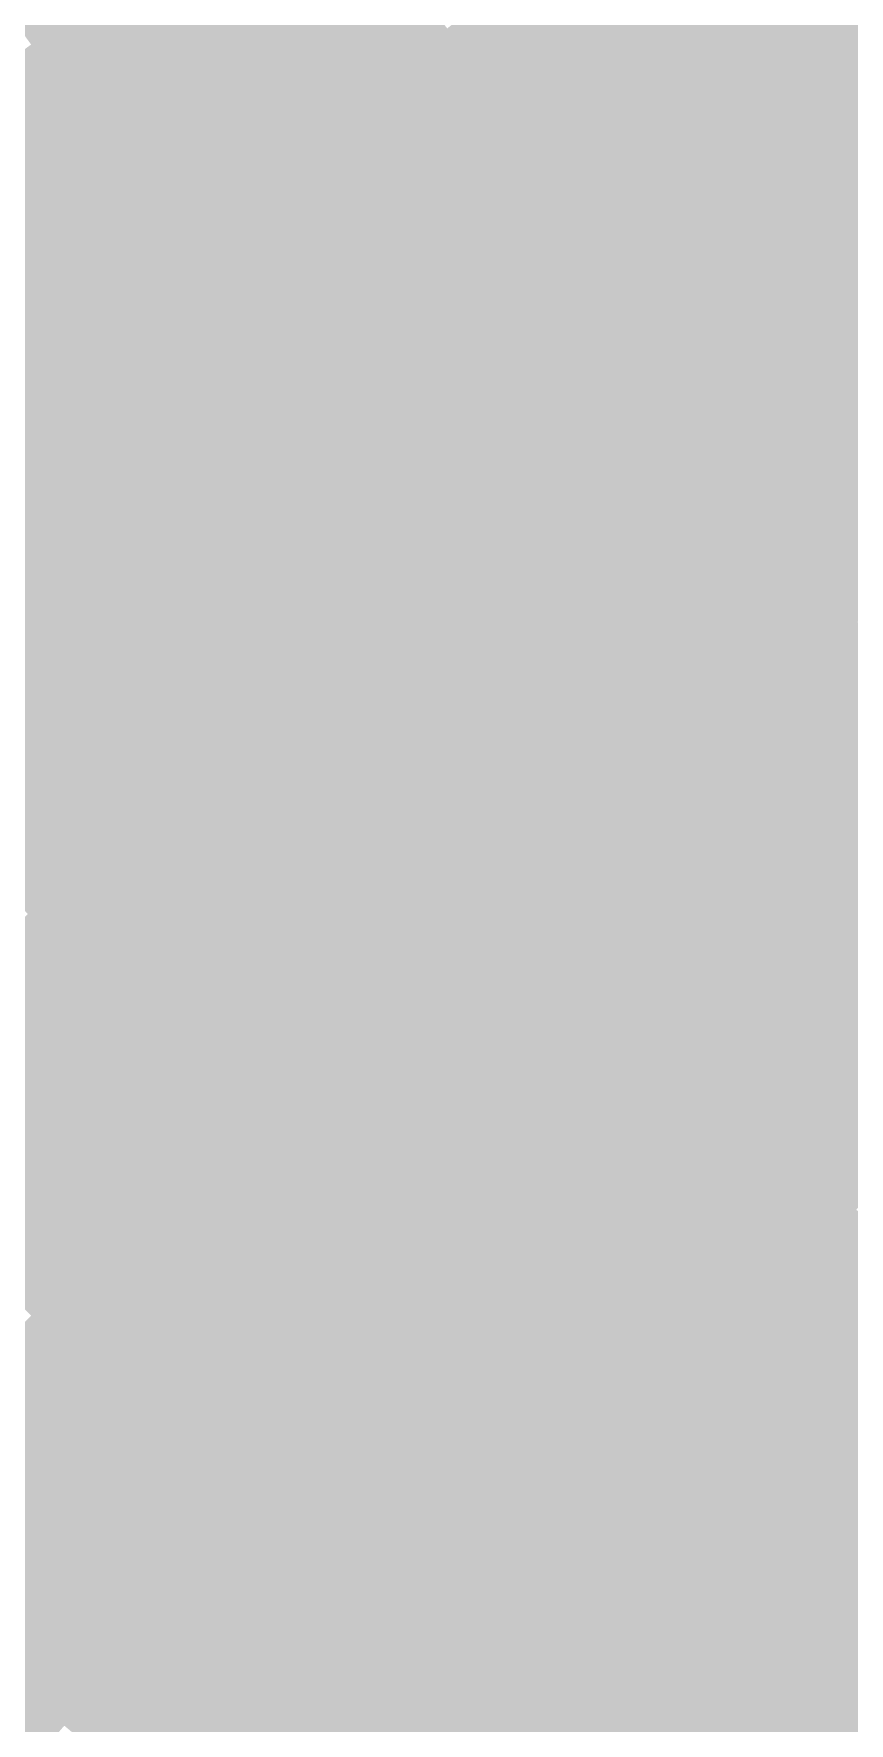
# Model space of a CAD drawing. Header units: inches. Extents: x -266 to 784, y -170 to 213.
# Drawn here: x -73.04 to -58.57, y -84.01 to -54.02 of the extents above; entities that cross this region are included whole.
import ezdxf

# ---------------------------------------------------------------- set-up
doc = ezdxf.new("R2010")
doc.units = ezdxf.units.IN
doc.header["$MEASUREMENT"] = 0

msp = doc.modelspace()

# ---------------------------------------------------------------- linework, layer by layer
at = {"color": 150, "true_color": 0x0066ff}
msp.add_solid([(-72.288678, -53.612937), (-73.091885, -54.208637), (-73.582633, -51.822737), (-74.400218, -52.398545)], dxfattribs=at)
at = {"color": 160, "true_color": 0x005cf3}
msp.add_solid([(-68.586139, -53.525148), (-69.374486, -54.14038), (-69.879055, -51.825839), (-70.682263, -52.421539)], dxfattribs=at)
at = {"color": 162, "true_color": 0x004ade}
msp.add_solid([(-62.091125, -53.560173), (-62.848334, -54.213346), (-63.386857, -52.020249), (-64.159868, -52.654643)], dxfattribs=at)
at = {"color": 160, "true_color": 0x005ef7}
msp.add_solid([(-69.374486, -54.14038), (-70.162832, -54.755612), (-70.682263, -52.421539), (-71.48547, -53.017238)], dxfattribs=at)
at = {"color": 160, "true_color": 0x0053eb}
msp.add_solid([(-65.705889, -53.923429), (-66.478899, -54.557822), (-67.009446, -52.294685), (-67.797793, -52.909917)], dxfattribs=at)
at = {"color": 162, "true_color": 0x0042d5}
msp.add_solid([(-59.27609, -53.724716), (-60.017041, -54.396275), (-60.576708, -52.253827), (-61.333917, -52.907)], dxfattribs=at)
at = {"color": 160, "true_color": 0x004be2}
msp.add_solid([(-62.848334, -54.213346), (-63.605543, -54.866519), (-64.159868, -52.654643), (-64.932878, -53.289036)], dxfattribs=at)
at = {"color": 150, "true_color": 0x005ffc}
msp.add_solid([(-70.162832, -54.755612), (-70.951178, -55.370843), (-71.48547, -53.017238), (-72.288678, -53.612937)], dxfattribs=at)
at = {"color": 160, "true_color": 0x0055ef}
msp.add_solid([(-66.478899, -54.557822), (-67.251909, -55.192216), (-67.797793, -52.909917), (-68.586139, -53.525148)], dxfattribs=at)
at = {"color": 162, "true_color": 0x0043da}
msp.add_solid([(-60.017041, -54.396275), (-60.757992, -55.067834), (-61.333917, -52.907), (-62.091125, -53.560173)], dxfattribs=at)
at = {"color": 162, "true_color": 0x003cd1}
msp.add_solid([(-57.21552, -54.473703), (-57.939767, -55.163244), (-58.535139, -53.053157), (-59.27609, -53.724716)], dxfattribs=at)
at = {"color": 160, "true_color": 0x004de6}
msp.add_solid([(-63.605543, -54.866519), (-64.362752, -55.519692), (-64.932878, -53.289036), (-65.705889, -53.923429)], dxfattribs=at)
at = {"color": 150, "true_color": 0x0060ff}
msp.add_solid([(-70.951178, -55.370843), (-71.739525, -55.986075), (-72.288678, -53.612937), (-73.091885, -54.208637)], dxfattribs=at)
at = {"color": 160, "true_color": 0x0056f3}
msp.add_solid([(-67.251909, -55.192216), (-68.02492, -55.826609), (-68.586139, -53.525148), (-69.374486, -54.14038)], dxfattribs=at)
at = {"color": 162, "true_color": 0x0044de}
msp.add_solid([(-60.757992, -55.067834), (-61.498943, -55.739393), (-62.091125, -53.560173), (-62.848334, -54.213346)], dxfattribs=at)
at = {"color": 160, "true_color": 0x004eeb}
msp.add_solid([(-64.362752, -55.519692), (-65.119961, -56.172864), (-65.705889, -53.923429), (-66.478899, -54.557822)], dxfattribs=at)
at = {"color": 162, "true_color": 0x003dd5}
msp.add_solid([(-57.939767, -55.163244), (-58.664014, -55.852784), (-59.27609, -53.724716), (-60.017041, -54.396275)], dxfattribs=at)
at = {"color": 150, "true_color": 0x0664ff}
msp.add_solid([(-71.739525, -55.986075), (-72.527871, -56.601306), (-73.091885, -54.208637), (-73.895093, -54.804336)], dxfattribs=at)
at = {"color": 160, "true_color": 0x0058f7}
msp.add_solid([(-68.02492, -55.826609), (-68.79793, -56.461002), (-69.374486, -54.14038), (-70.162832, -54.755612)], dxfattribs=at)
at = {"color": 162, "true_color": 0x0046e2}
msp.add_solid([(-61.498943, -55.739393), (-62.239895, -56.410952), (-62.848334, -54.213346), (-63.605543, -54.866519)], dxfattribs=at)
at = {"color": 160, "true_color": 0x004fef}
msp.add_solid([(-65.119961, -56.172864), (-65.87717, -56.826037), (-66.478899, -54.557822), (-67.251909, -55.192216)], dxfattribs=at)
at = {"color": 162, "true_color": 0x003eda}
msp.add_solid([(-58.664014, -55.852784), (-59.388261, -56.542325), (-60.017041, -54.396275), (-60.757992, -55.067834)], dxfattribs=at)
at = {"color": 150, "true_color": 0x0d68ff}
msp.add_solid([(-72.527871, -56.601306), (-73.316218, -57.216538), (-73.895093, -54.804336), (-74.6983, -55.400035)], dxfattribs=at)
at = {"color": 160, "true_color": 0x0059fc}
msp.add_solid([(-68.79793, -56.461002), (-69.570941, -57.095396), (-70.162832, -54.755612), (-70.951178, -55.370843)], dxfattribs=at)
at = {"color": 160, "true_color": 0x0047e6}
msp.add_solid([(-62.239895, -56.410952), (-62.980846, -57.082511), (-63.605543, -54.866519), (-64.362752, -55.519692)], dxfattribs=at)
at = {"color": 162, "true_color": 0x003fde}
msp.add_solid([(-59.388261, -56.542325), (-60.112508, -57.231865), (-60.757992, -55.067834), (-61.498943, -55.739393)], dxfattribs=at)
at = {"color": 162, "true_color": 0x0038d5}
msp.add_solid([(-56.568543, -56.568542), (-57.275649, -57.275649), (-57.939767, -55.163244), (-58.664014, -55.852784)], dxfattribs=at)
at = {"color": 160, "true_color": 0x005aff}
msp.add_solid([(-69.570941, -57.095396), (-70.343951, -57.729789), (-70.951178, -55.370843), (-71.739525, -55.986075)], dxfattribs=at)
at = {"color": 160, "true_color": 0x0051f3}
msp.add_solid([(-65.87717, -56.826037), (-66.634378, -57.47921), (-67.251909, -55.192216), (-68.02492, -55.826609)], dxfattribs=at)
at = {"color": 160, "true_color": 0x0048eb}
msp.add_solid([(-62.980846, -57.082511), (-63.721797, -57.75407), (-64.362752, -55.519692), (-65.119961, -56.172864)], dxfattribs=at)
at = {"color": 162, "true_color": 0x0040e2}
msp.add_solid([(-60.112508, -57.231865), (-60.836755, -57.921406), (-61.498943, -55.739393), (-62.239895, -56.410952)], dxfattribs=at)
at = {"color": 160, "true_color": 0x065eff}
msp.add_solid([(-70.343951, -57.729789), (-71.116962, -58.364182), (-71.739525, -55.986075), (-72.527871, -56.601306)], dxfattribs=at)
at = {"color": 160, "true_color": 0x0052f7}
msp.add_solid([(-66.634378, -57.47921), (-67.391587, -58.132383), (-68.02492, -55.826609), (-68.79793, -56.461002)], dxfattribs=at)
at = {"color": 162, "true_color": 0x0039da}
msp.add_solid([(-57.275649, -57.275649), (-57.982756, -57.982756), (-58.664014, -55.852784), (-59.388261, -56.542325)], dxfattribs=at)
at = {"color": 160, "true_color": 0x004aef}
msp.add_solid([(-63.721797, -57.75407), (-64.462748, -58.425629), (-65.119961, -56.172864), (-65.87717, -56.826037)], dxfattribs=at)
at = {"color": 150, "true_color": 0x0d62ff}
msp.add_solid([(-71.116962, -58.364182), (-71.889972, -58.998575), (-72.527871, -56.601306), (-73.316218, -57.216538)], dxfattribs=at)
at = {"color": 160, "true_color": 0x0054fc}
msp.add_solid([(-67.391587, -58.132383), (-68.148796, -58.785556), (-68.79793, -56.461002), (-69.570941, -57.095396)], dxfattribs=at)
at = {"color": 160, "true_color": 0x0042e6}
msp.add_solid([(-60.836755, -57.921406), (-61.561002, -58.610946), (-62.239895, -56.410952), (-62.980846, -57.082511)], dxfattribs=at)
at = {"color": 162, "true_color": 0x003ade}
msp.add_solid([(-57.982756, -57.982756), (-58.689863, -58.689863), (-59.388261, -56.542325), (-60.112508, -57.231865)], dxfattribs=at)
at = {"color": 160, "true_color": 0x004bf3}
msp.add_solid([(-64.462748, -58.425629), (-65.203699, -59.097188), (-65.87717, -56.826037), (-66.634378, -57.47921)], dxfattribs=at)
at = {"color": 150, "true_color": 0x1366ff}
msp.add_solid([(-71.889972, -58.998575), (-72.662983, -59.632969), (-73.316218, -57.216538), (-74.104564, -57.83177)], dxfattribs=at)
at = {"color": 160, "true_color": 0x0054ff}
msp.add_solid([(-68.148796, -58.785556), (-68.906005, -59.438729), (-69.570941, -57.095396), (-70.343951, -57.729789)], dxfattribs=at)
at = {"color": 160, "true_color": 0x0043eb}
msp.add_solid([(-61.561002, -58.610946), (-62.285249, -59.300487), (-62.980846, -57.082511), (-63.721797, -57.75407)], dxfattribs=at)
at = {"color": 162, "true_color": 0x003be2}
msp.add_solid([(-58.689863, -58.689863), (-59.39697, -59.39697), (-60.112508, -57.231865), (-60.836755, -57.921406)], dxfattribs=at)
at = {"color": 160, "true_color": 0x004cf7}
msp.add_solid([(-65.203699, -59.097188), (-65.94465, -59.768747), (-66.634378, -57.47921), (-67.391587, -58.132383)], dxfattribs=at)
at = {"color": 150, "true_color": 0x1a6bff}
msp.add_solid([(-72.662983, -59.632969), (-73.435993, -60.267362), (-74.104564, -57.83177), (-74.892911, -58.447001)], dxfattribs=at)
at = {"color": 160, "true_color": 0x0658ff}
msp.add_solid([(-68.906005, -59.438729), (-69.663214, -60.091902), (-70.343951, -57.729789), (-71.116962, -58.364182)], dxfattribs=at)
at = {"color": 160, "true_color": 0x0044ef}
msp.add_solid([(-62.285249, -59.300487), (-63.009496, -59.990027), (-63.721797, -57.75407), (-64.462748, -58.425629)], dxfattribs=at)
at = {"color": 160, "true_color": 0x004efc}
msp.add_solid([(-65.94465, -59.768747), (-66.685601, -60.440306), (-67.391587, -58.132383), (-68.148796, -58.785556)], dxfattribs=at)
at = {"color": 160, "true_color": 0x003ce6}
msp.add_solid([(-59.39697, -59.39697), (-60.104076, -60.104076), (-60.836755, -57.921406), (-61.561002, -58.610946)], dxfattribs=at)
at = {"color": 162, "true_color": 0x0035de}
msp.add_solid([(-56.542325, -59.388261), (-57.231865, -60.112508), (-57.982756, -57.982756), (-58.689863, -58.689863)], dxfattribs=at)
at = {"color": 160, "true_color": 0x0d5dff}
msp.add_solid([(-69.663214, -60.091902), (-70.420423, -60.745074), (-71.116962, -58.364182), (-71.889972, -58.998575)], dxfattribs=at)
at = {"color": 160, "true_color": 0x0045f3}
msp.add_solid([(-63.009496, -59.990027), (-63.733743, -60.679568), (-64.462748, -58.425629), (-65.203699, -59.097188)], dxfattribs=at)
at = {"color": 160, "true_color": 0x003deb}
msp.add_solid([(-60.104076, -60.104076), (-60.811183, -60.811183), (-61.561002, -58.610946), (-62.285249, -59.300487)], dxfattribs=at)
at = {"color": 162, "true_color": 0x0036e2}
msp.add_solid([(-57.231865, -60.112508), (-57.921406, -60.836755), (-58.689863, -58.689863), (-59.39697, -59.39697)], dxfattribs=at)
at = {"color": 150, "true_color": 0x1361ff}
msp.add_solid([(-70.420423, -60.745074), (-71.177632, -61.398247), (-71.889972, -58.998575), (-72.662983, -59.632969)], dxfattribs=at)
at = {"color": 160, "true_color": 0x004eff}
msp.add_solid([(-66.685601, -60.440306), (-67.426552, -61.111865), (-68.148796, -58.785556), (-68.906005, -59.438729)], dxfattribs=at)
at = {"color": 160, "true_color": 0x0047f7}
msp.add_solid([(-63.733743, -60.679568), (-64.45799, -61.369108), (-65.203699, -59.097188), (-65.94465, -59.768747)], dxfattribs=at)
at = {"color": 160, "true_color": 0x003fef}
msp.add_solid([(-60.811183, -60.811183), (-61.51829, -61.51829), (-62.285249, -59.300487), (-63.009496, -59.990027)], dxfattribs=at)
at = {"color": 150, "true_color": 0x1a65ff}
msp.add_solid([(-71.177632, -61.398247), (-71.93484, -62.05142), (-72.662983, -59.632969), (-73.435993, -60.267362)], dxfattribs=at)
at = {"color": 160, "true_color": 0x0652ff}
msp.add_solid([(-67.426552, -61.111865), (-68.167504, -61.783424), (-68.906005, -59.438729), (-69.663214, -60.091902)], dxfattribs=at)
at = {"color": 160, "true_color": 0x0037e6}
msp.add_solid([(-57.921406, -60.836755), (-58.610946, -61.561002), (-59.39697, -59.39697), (-60.104076, -60.104076)], dxfattribs=at)
at = {"color": 160, "true_color": 0x0048fc}
msp.add_solid([(-64.45799, -61.369108), (-65.182237, -62.058649), (-65.94465, -59.768747), (-66.685601, -60.440306)], dxfattribs=at)
at = {"color": 150, "true_color": 0x2069ff}
msp.add_solid([(-71.93484, -62.05142), (-72.692049, -62.704593), (-73.435993, -60.267362), (-74.209004, -60.901755)], dxfattribs=at)
at = {"color": 160, "true_color": 0x0d57ff}
msp.add_solid([(-68.167504, -61.783424), (-68.908455, -62.454983), (-69.663214, -60.091902), (-70.420423, -60.745074)], dxfattribs=at)
at = {"color": 160, "true_color": 0x0040f3}
msp.add_solid([(-61.51829, -61.51829), (-62.225397, -62.225397), (-63.009496, -59.990027), (-63.733743, -60.679568)], dxfattribs=at)
at = {"color": 160, "true_color": 0x0038eb}
msp.add_solid([(-58.610946, -61.561002), (-59.300487, -62.285249), (-60.104076, -60.104076), (-60.811183, -60.811183)], dxfattribs=at)
at = {"color": 160, "true_color": 0x0048ff}
msp.add_solid([(-65.182237, -62.058649), (-65.906485, -62.74819), (-66.685601, -60.440306), (-67.426552, -61.111865)], dxfattribs=at)
at = {"color": 160, "true_color": 0x135bff}
msp.add_solid([(-68.908455, -62.454983), (-69.649406, -63.126542), (-70.420423, -60.745074), (-71.177632, -61.398247)], dxfattribs=at)
at = {"color": 160, "true_color": 0x0041f7}
msp.add_solid([(-62.225397, -62.225397), (-62.932504, -62.932504), (-63.733743, -60.679568), (-64.45799, -61.369108)], dxfattribs=at)
at = {"color": 160, "true_color": 0x0039ef}
msp.add_solid([(-59.300487, -62.285249), (-59.990027, -63.009496), (-60.811183, -60.811183), (-61.51829, -61.51829)], dxfattribs=at)
at = {"color": 162, "true_color": 0x0031e6}
msp.add_solid([(-56.410952, -62.239895), (-57.082511, -62.980846), (-57.921406, -60.836755), (-58.610946, -61.561002)], dxfattribs=at)
at = {"color": 150, "true_color": 0x266eff}
msp.add_solid([(-72.692049, -62.704593), (-73.449258, -63.357766), (-74.209004, -60.901755), (-74.982014, -61.536149)], dxfattribs=at)
at = {"color": 160, "true_color": 0x064dff}
msp.add_solid([(-65.906485, -62.74819), (-66.630732, -63.43773), (-67.426552, -61.111865), (-68.167504, -61.783424)], dxfattribs=at)
at = {"color": 150, "true_color": 0x1a60ff}
msp.add_solid([(-69.649406, -63.126542), (-70.390357, -63.798101), (-71.177632, -61.398247), (-71.93484, -62.05142)], dxfattribs=at)
at = {"color": 160, "true_color": 0x0042fc}
msp.add_solid([(-62.932504, -62.932504), (-63.63961, -63.63961), (-64.45799, -61.369108), (-65.182237, -62.058649)], dxfattribs=at)
at = {"color": 160, "true_color": 0x003af3}
msp.add_solid([(-59.990027, -63.009496), (-60.679568, -63.733743), (-61.51829, -61.51829), (-62.225397, -62.225397)], dxfattribs=at)
at = {"color": 160, "true_color": 0x0032eb}
msp.add_solid([(-57.082511, -62.980846), (-57.75407, -63.721797), (-58.610946, -61.561002), (-59.300487, -62.285249)], dxfattribs=at)
at = {"color": 150, "true_color": 0x2064ff}
msp.add_solid([(-70.390357, -63.798101), (-71.131308, -64.46966), (-71.93484, -62.05142), (-72.692049, -62.704593)], dxfattribs=at)
at = {"color": 160, "true_color": 0x0d51ff}
msp.add_solid([(-66.630732, -63.43773), (-67.354979, -64.127271), (-68.167504, -61.783424), (-68.908455, -62.454983)], dxfattribs=at)
at = {"color": 160, "true_color": 0x0042ff}
msp.add_solid([(-63.63961, -63.63961), (-64.346717, -64.346717), (-65.182237, -62.058649), (-65.906485, -62.74819)], dxfattribs=at)
at = {"color": 160, "true_color": 0x003bf7}
msp.add_solid([(-60.679568, -63.733743), (-61.369108, -64.45799), (-62.225397, -62.225397), (-62.932504, -62.932504)], dxfattribs=at)
at = {"color": 160, "true_color": 0x0033ef}
msp.add_solid([(-57.75407, -63.721797), (-58.425629, -64.462748), (-59.300487, -62.285249), (-59.990027, -63.009496)], dxfattribs=at)
at = {"color": 160, "true_color": 0x1356ff}
msp.add_solid([(-67.354979, -64.127271), (-68.079226, -64.816811), (-68.908455, -62.454983), (-69.649406, -63.126542)], dxfattribs=at)
at = {"color": 150, "true_color": 0x2669ff}
msp.add_solid([(-71.131308, -64.46966), (-71.872259, -65.141219), (-72.692049, -62.704593), (-73.449258, -63.357766)], dxfattribs=at)
at = {"color": 160, "true_color": 0x0647ff}
msp.add_solid([(-64.346717, -64.346717), (-65.053824, -65.053824), (-65.906485, -62.74819), (-66.630732, -63.43773)], dxfattribs=at)
at = {"color": 160, "true_color": 0x003cfc}
msp.add_solid([(-61.369108, -64.45799), (-62.058649, -65.182237), (-62.932504, -62.932504), (-63.63961, -63.63961)], dxfattribs=at)
at = {"color": 160, "true_color": 0x1a5aff}
msp.add_solid([(-68.079226, -64.816811), (-68.803473, -65.506352), (-69.649406, -63.126542), (-70.390357, -63.798101)], dxfattribs=at)
at = {"color": 160, "true_color": 0x0034f3}
msp.add_solid([(-58.425629, -64.462748), (-59.097188, -65.203699), (-59.990027, -63.009496), (-60.679568, -63.733743)], dxfattribs=at)
at = {"color": 150, "true_color": 0x2d6dff}
msp.add_solid([(-71.872259, -65.141219), (-72.61321, -65.812778), (-73.449258, -63.357766), (-74.206467, -64.010939)], dxfattribs=at)
at = {"color": 160, "true_color": 0x0d4cff}
msp.add_solid([(-65.053824, -65.053824), (-65.760931, -65.760931), (-66.630732, -63.43773), (-67.354979, -64.127271)], dxfattribs=at)
at = {"color": 150, "true_color": 0x205fff}
msp.add_solid([(-68.803473, -65.506352), (-69.52772, -66.195892), (-70.390357, -63.798101), (-71.131308, -64.46966)], dxfattribs=at)
at = {"color": 160, "true_color": 0x003cff}
msp.add_solid([(-62.058649, -65.182237), (-62.74819, -65.906485), (-63.63961, -63.63961), (-64.346717, -64.346717)], dxfattribs=at)
at = {"color": 160, "true_color": 0x0035f7}
msp.add_solid([(-59.097188, -65.203699), (-59.768747, -65.94465), (-60.679568, -63.733743), (-61.369108, -64.45799)], dxfattribs=at)
at = {"color": 150, "true_color": 0x3372ff}
msp.add_solid([(-72.61321, -65.812778), (-73.354161, -66.484337), (-74.206467, -64.010939), (-74.963676, -64.664111)], dxfattribs=at)
at = {"color": 160, "true_color": 0x1350ff}
msp.add_solid([(-65.760931, -65.760931), (-66.468037, -66.468037), (-67.354979, -64.127271), (-68.079226, -64.816811)], dxfattribs=at)
at = {"color": 150, "true_color": 0x2664ff}
msp.add_solid([(-69.52772, -66.195892), (-70.251967, -66.885433), (-71.131308, -64.46966), (-71.872259, -65.141219)], dxfattribs=at)
at = {"color": 160, "true_color": 0x0641ff}
msp.add_solid([(-62.74819, -65.906485), (-63.43773, -66.630732), (-64.346717, -64.346717), (-65.053824, -65.053824)], dxfattribs=at)
at = {"color": 160, "true_color": 0x0036fc}
msp.add_solid([(-59.768747, -65.94465), (-60.440306, -66.685601), (-61.369108, -64.45799), (-62.058649, -65.182237)], dxfattribs=at)
at = {"color": 160, "true_color": 0x002ff3}
msp.add_solid([(-56.826037, -65.87717), (-57.47921, -66.634378), (-58.425629, -64.462748), (-59.097188, -65.203699)], dxfattribs=at)
at = {"color": 160, "true_color": 0x1a55ff}
msp.add_solid([(-66.468037, -66.468037), (-67.175144, -67.175144), (-68.079226, -64.816811), (-68.803473, -65.506352)], dxfattribs=at)
at = {"color": 160, "true_color": 0x0d46ff}
msp.add_solid([(-63.43773, -66.630732), (-64.127271, -67.354979), (-65.053824, -65.053824), (-65.760931, -65.760931)], dxfattribs=at)
at = {"color": 150, "true_color": 0x2d68ff}
msp.add_solid([(-70.251967, -66.885433), (-70.976214, -67.574973), (-71.872259, -65.141219), (-72.61321, -65.812778)], dxfattribs=at)
at = {"color": 160, "true_color": 0x0036ff}
msp.add_solid([(-60.440306, -66.685601), (-61.111865, -67.426552), (-62.058649, -65.182237), (-62.74819, -65.906485)], dxfattribs=at)
at = {"color": 160, "true_color": 0x002ff7}
msp.add_solid([(-57.47921, -66.634378), (-58.132383, -67.391587), (-59.097188, -65.203699), (-59.768747, -65.94465)], dxfattribs=at)
at = {"color": 160, "true_color": 0x205aff}
msp.add_solid([(-67.175144, -67.175144), (-67.882251, -67.882251), (-68.803473, -65.506352), (-69.52772, -66.195892)], dxfattribs=at)
at = {"color": 150, "true_color": 0x336dff}
msp.add_solid([(-70.976214, -67.574973), (-71.700461, -68.264514), (-72.61321, -65.812778), (-73.354161, -66.484337)], dxfattribs=at)
at = {"color": 160, "true_color": 0x134bff}
msp.add_solid([(-64.127271, -67.354979), (-64.816811, -68.079226), (-65.760931, -65.760931), (-66.468037, -66.468037)], dxfattribs=at)
at = {"color": 160, "true_color": 0x063bff}
msp.add_solid([(-61.111865, -67.426552), (-61.783424, -68.167504), (-62.74819, -65.906485), (-63.43773, -66.630732)], dxfattribs=at)
at = {"color": 160, "true_color": 0x0030fc}
msp.add_solid([(-58.132383, -67.391587), (-58.785556, -68.148796), (-59.768747, -65.94465), (-60.440306, -66.685601)], dxfattribs=at)
at = {"color": 150, "true_color": 0x265fff}
msp.add_solid([(-67.882251, -67.882251), (-68.589358, -68.589358), (-69.52772, -66.195892), (-70.251967, -66.885433)], dxfattribs=at)
at = {"color": 150, "true_color": 0x3a71ff}
msp.add_solid([(-71.700461, -68.264514), (-72.424708, -68.954054), (-73.354161, -66.484337), (-74.095113, -67.155895)], dxfattribs=at)
at = {"color": 160, "true_color": 0x1a50ff}
msp.add_solid([(-64.816811, -68.079226), (-65.506352, -68.803473), (-66.468037, -66.468037), (-67.175144, -67.175144)], dxfattribs=at)
at = {"color": 160, "true_color": 0x0d40ff}
msp.add_solid([(-61.783424, -68.167504), (-62.454983, -68.908455), (-63.43773, -66.630732), (-64.127271, -67.354979)], dxfattribs=at)
at = {"color": 160, "true_color": 0x0030ff}
msp.add_solid([(-58.785556, -68.148796), (-59.438729, -68.906005), (-60.440306, -66.685601), (-61.111865, -67.426552)], dxfattribs=at)
at = {"color": 163, "true_color": 0x4076fe}
msp.add_solid([(-72.424708, -68.954054), (-73.148955, -69.643595), (-74.095113, -67.155895), (-74.836064, -67.827454)], dxfattribs=at)
at = {"color": 150, "true_color": 0x2d63ff}
msp.add_solid([(-68.589358, -68.589358), (-69.296465, -69.296465), (-70.251967, -66.885433), (-70.976214, -67.574973)], dxfattribs=at)
at = {"color": 160, "true_color": 0x2055ff}
msp.add_solid([(-65.506352, -68.803473), (-66.195892, -69.52772), (-67.175144, -67.175144), (-67.882251, -67.882251)], dxfattribs=at)
at = {"color": 160, "true_color": 0x1345ff}
msp.add_solid([(-62.454983, -68.908455), (-63.126542, -69.649406), (-64.127271, -67.354979), (-64.816811, -68.079226)], dxfattribs=at)
at = {"color": 160, "true_color": 0x0635ff}
msp.add_solid([(-59.438729, -68.906005), (-60.091902, -69.663214), (-61.111865, -67.426552), (-61.783424, -68.167504)], dxfattribs=at)
at = {"color": 160, "true_color": 0x002afc}
msp.add_solid([(-56.461002, -68.79793), (-57.095396, -69.570941), (-58.132383, -67.391587), (-58.785556, -68.148796)], dxfattribs=at)
at = {"color": 150, "true_color": 0x3368ff}
msp.add_solid([(-69.296465, -69.296465), (-70.003571, -70.003571), (-70.976214, -67.574973), (-71.700461, -68.264514)], dxfattribs=at)
at = {"color": 160, "true_color": 0x2659ff}
msp.add_solid([(-66.195892, -69.52772), (-66.885433, -70.251967), (-67.882251, -67.882251), (-68.589358, -68.589358)], dxfattribs=at)
at = {"color": 150, "true_color": 0x3a6dff}
msp.add_solid([(-70.003571, -70.003571), (-70.710678, -70.710678), (-71.700461, -68.264514), (-72.424708, -68.954054)], dxfattribs=at)
at = {"color": 160, "true_color": 0x1a4aff}
msp.add_solid([(-63.126542, -69.649406), (-63.798101, -70.390357), (-64.816811, -68.079226), (-65.506352, -68.803473)], dxfattribs=at)
at = {"color": 160, "true_color": 0x0d3aff}
msp.add_solid([(-60.091902, -69.663214), (-60.745074, -70.420423), (-61.783424, -68.167504), (-62.454983, -68.908455)], dxfattribs=at)
at = {"color": 160, "true_color": 0x002aff}
msp.add_solid([(-57.095396, -69.570941), (-57.729789, -70.343951), (-58.785556, -68.148796), (-59.438729, -68.906005)], dxfattribs=at)
at = {"color": 160, "true_color": 0x2d5eff}
msp.add_solid([(-66.885433, -70.251967), (-67.574973, -70.976214), (-68.589358, -68.589358), (-69.296465, -69.296465)], dxfattribs=at)
at = {"color": 173, "true_color": 0x4072fe}
msp.add_solid([(-70.710678, -70.710678), (-71.417785, -71.417785), (-72.424708, -68.954054), (-73.148955, -69.643595)], dxfattribs=at)
at = {"color": 160, "true_color": 0x204fff}
msp.add_solid([(-63.798101, -70.390357), (-64.46966, -71.131308), (-65.506352, -68.803473), (-66.195892, -69.52772)], dxfattribs=at)
at = {"color": 160, "true_color": 0x1340ff}
msp.add_solid([(-60.745074, -70.420423), (-61.398247, -71.177632), (-62.454983, -68.908455), (-63.126542, -69.649406)], dxfattribs=at)
at = {"color": 160, "true_color": 0x062fff}
msp.add_solid([(-57.729789, -70.343951), (-58.364182, -71.116962), (-59.438729, -68.906005), (-60.091902, -69.663214)], dxfattribs=at)
at = {"color": 150, "true_color": 0x3363ff}
msp.add_solid([(-67.574973, -70.976214), (-68.264514, -71.700461), (-69.296465, -69.296465), (-70.003571, -70.003571)], dxfattribs=at)
at = {"color": 160, "true_color": 0x2654ff}
msp.add_solid([(-64.46966, -71.131308), (-65.141219, -71.872259), (-66.195892, -69.52772), (-66.885433, -70.251967)], dxfattribs=at)
at = {"color": 171, "true_color": 0x4676fe}
msp.add_solid([(-71.417785, -71.417785), (-72.124892, -72.124892), (-73.148955, -69.643595), (-73.873202, -70.333136)], dxfattribs=at)
at = {"color": 160, "true_color": 0x1a45ff}
msp.add_solid([(-61.398247, -71.177632), (-62.05142, -71.93484), (-63.126542, -69.649406), (-63.798101, -70.390357)], dxfattribs=at)
at = {"color": 160, "true_color": 0x0d35ff}
msp.add_solid([(-58.364182, -71.116962), (-58.998575, -71.889972), (-60.091902, -69.663214), (-60.745074, -70.420423)], dxfattribs=at)
at = {"color": 150, "true_color": 0x3a68ff}
msp.add_solid([(-68.264514, -71.700461), (-68.954054, -72.424708), (-70.003571, -70.003571), (-70.710678, -70.710678)], dxfattribs=at)
at = {"color": 171, "true_color": 0x4d7bfe}
msp.add_solid([(-72.124892, -72.124892), (-72.831998, -72.831998), (-73.873202, -70.333136), (-74.59745, -71.022676)], dxfattribs=at)
at = {"color": 160, "true_color": 0x2d59ff}
msp.add_solid([(-65.141219, -71.872259), (-65.812778, -72.61321), (-66.885433, -70.251967), (-67.574973, -70.976214)], dxfattribs=at)
at = {"color": 160, "true_color": 0x204aff}
msp.add_solid([(-62.05142, -71.93484), (-62.704593, -72.692049), (-63.798101, -70.390357), (-64.46966, -71.131308)], dxfattribs=at)
at = {"color": 160, "true_color": 0x133aff}
msp.add_solid([(-58.998575, -71.889972), (-59.632969, -72.662983), (-60.745074, -70.420423), (-61.398247, -71.177632)], dxfattribs=at)
at = {"color": 173, "true_color": 0x406dfe}
msp.add_solid([(-68.954054, -72.424708), (-69.643595, -73.148955), (-70.710678, -70.710678), (-71.417785, -71.417785)], dxfattribs=at)
at = {"color": 171, "true_color": 0x5380fe}
msp.add_solid([(-72.831998, -72.831998), (-73.539105, -73.539105), (-74.59745, -71.022676), (-75.321697, -71.712217)], dxfattribs=at)
at = {"color": 160, "true_color": 0x335eff}
msp.add_solid([(-65.812778, -72.61321), (-66.484337, -73.354161), (-67.574973, -70.976214), (-68.264514, -71.700461)], dxfattribs=at)
at = {"color": 160, "true_color": 0x264fff}
msp.add_solid([(-62.704593, -72.692049), (-63.357766, -73.449258), (-64.46966, -71.131308), (-65.141219, -71.872259)], dxfattribs=at)
at = {"color": 160, "true_color": 0x1a3fff}
msp.add_solid([(-59.632969, -72.662983), (-60.267362, -73.435993), (-61.398247, -71.177632), (-62.05142, -71.93484)], dxfattribs=at)
at = {"color": 160, "true_color": 0x0d2fff}
msp.add_solid([(-56.601306, -72.527871), (-57.216538, -73.316218), (-58.364182, -71.116962), (-58.998575, -71.889972)], dxfattribs=at)
at = {"color": 171, "true_color": 0x4672fe}
msp.add_solid([(-69.643595, -73.148955), (-70.333136, -73.873202), (-71.417785, -71.417785), (-72.124892, -72.124892)], dxfattribs=at)
at = {"color": 150, "true_color": 0x3a63ff}
msp.add_solid([(-66.484337, -73.354161), (-67.155895, -74.095113), (-68.264514, -71.700461), (-68.954054, -72.424708)], dxfattribs=at)
at = {"color": 160, "true_color": 0x2d54ff}
msp.add_solid([(-63.357766, -73.449258), (-64.010939, -74.206467), (-65.141219, -71.872259), (-65.812778, -72.61321)], dxfattribs=at)
at = {"color": 160, "true_color": 0x2045ff}
msp.add_solid([(-60.267362, -73.435993), (-60.901755, -74.209004), (-62.05142, -71.93484), (-62.704593, -72.692049)], dxfattribs=at)
at = {"color": 160, "true_color": 0x1335ff}
msp.add_solid([(-57.216538, -73.316218), (-57.83177, -74.104564), (-58.998575, -71.889972), (-59.632969, -72.662983)], dxfattribs=at)
at = {"color": 171, "true_color": 0x4d77fe}
msp.add_solid([(-70.333136, -73.873202), (-71.022676, -74.59745), (-72.124892, -72.124892), (-72.831998, -72.831998)], dxfattribs=at)
at = {"color": 173, "true_color": 0x4068fe}
msp.add_solid([(-67.155895, -74.095113), (-67.827454, -74.836064), (-68.954054, -72.424708), (-69.643595, -73.148955)], dxfattribs=at)
at = {"color": 171, "true_color": 0x537cfe}
msp.add_solid([(-71.022676, -74.59745), (-71.712217, -75.321697), (-72.831998, -72.831998), (-73.539105, -73.539105)], dxfattribs=at)
at = {"color": 160, "true_color": 0x335aff}
msp.add_solid([(-64.010939, -74.206467), (-64.664111, -74.963676), (-65.812778, -72.61321), (-66.484337, -73.354161)], dxfattribs=at)
at = {"color": 160, "true_color": 0x264aff}
msp.add_solid([(-60.901755, -74.209004), (-61.536149, -74.982014), (-62.704593, -72.692049), (-63.357766, -73.449258)], dxfattribs=at)
at = {"color": 160, "true_color": 0x1a3aff}
msp.add_solid([(-57.83177, -74.104564), (-58.447001, -74.892911), (-59.632969, -72.662983), (-60.267362, -73.435993)], dxfattribs=at)
at = {"color": 171, "true_color": 0x466efe}
msp.add_solid([(-67.827454, -74.836064), (-68.499013, -75.577015), (-69.643595, -73.148955), (-70.333136, -73.873202)], dxfattribs=at)
at = {"color": 150, "true_color": 0x3a5fff}
msp.add_solid([(-64.664111, -74.963676), (-65.317284, -75.720885), (-66.484337, -73.354161), (-67.155895, -74.095113)], dxfattribs=at)
at = {"color": 160, "true_color": 0x2d4fff}
msp.add_solid([(-61.536149, -74.982014), (-62.170542, -75.755024), (-63.357766, -73.449258), (-64.010939, -74.206467)], dxfattribs=at)
at = {"color": 160, "true_color": 0x2040ff}
msp.add_solid([(-58.447001, -74.892911), (-59.062233, -75.681257), (-60.267362, -73.435993), (-60.901755, -74.209004)], dxfattribs=at)
at = {"color": 171, "true_color": 0x5a81fe}
msp.add_solid([(-71.712217, -75.321697), (-72.401757, -76.045944), (-73.539105, -73.539105), (-74.246212, -74.246212)], dxfattribs=at)
at = {"color": 171, "true_color": 0x4d73fe}
msp.add_solid([(-68.499013, -75.577015), (-69.170572, -76.317966), (-70.333136, -73.873202), (-71.022676, -74.59745)], dxfattribs=at)
at = {"color": 171, "true_color": 0x6086fe}
msp.add_solid([(-72.401757, -76.045944), (-73.091298, -76.770191), (-74.246212, -74.246212), (-74.953319, -74.953319)], dxfattribs=at)
at = {"color": 173, "true_color": 0x4064fe}
msp.add_solid([(-65.317284, -75.720885), (-65.970457, -76.478093), (-67.155895, -74.095113), (-67.827454, -74.836064)], dxfattribs=at)
at = {"color": 160, "true_color": 0x3355ff}
msp.add_solid([(-62.170542, -75.755024), (-62.804935, -76.528035), (-64.010939, -74.206467), (-64.664111, -74.963676)], dxfattribs=at)
at = {"color": 160, "true_color": 0x2645ff}
msp.add_solid([(-59.062233, -75.681257), (-59.677464, -76.469603), (-60.901755, -74.209004), (-61.536149, -74.982014)], dxfattribs=at)
at = {"color": 171, "true_color": 0x5378fe}
msp.add_solid([(-69.170572, -76.317966), (-69.842131, -77.058917), (-71.022676, -74.59745), (-71.712217, -75.321697)], dxfattribs=at)
at = {"color": 173, "true_color": 0x4669fe}
msp.add_solid([(-65.970457, -76.478093), (-66.62363, -77.235302), (-67.827454, -74.836064), (-68.499013, -75.577015)], dxfattribs=at)
at = {"color": 160, "true_color": 0x3a5aff}
msp.add_solid([(-62.804935, -76.528035), (-63.439328, -77.301045), (-64.664111, -74.963676), (-65.317284, -75.720885)], dxfattribs=at)
at = {"color": 160, "true_color": 0x203aff}
msp.add_solid([(-56.591434, -76.304715), (-57.187133, -77.107923), (-58.447001, -74.892911), (-59.062233, -75.681257)], dxfattribs=at)
at = {"color": 160, "true_color": 0x2d4bff}
msp.add_solid([(-59.677464, -76.469603), (-60.292696, -77.25795), (-61.536149, -74.982014), (-62.170542, -75.755024)], dxfattribs=at)
at = {"color": 171, "true_color": 0x5a7dfe}
msp.add_solid([(-69.842131, -77.058917), (-70.51369, -77.799868), (-71.712217, -75.321697), (-72.401757, -76.045944)], dxfattribs=at)
at = {"color": 171, "true_color": 0x4d6efe}
msp.add_solid([(-66.62363, -77.235302), (-67.276803, -77.992511), (-68.499013, -75.577015), (-69.170572, -76.317966)], dxfattribs=at)
at = {"color": 173, "true_color": 0x405ffe}
msp.add_solid([(-63.439328, -77.301045), (-64.073722, -78.074056), (-65.317284, -75.720885), (-65.970457, -76.478093)], dxfattribs=at)
at = {"color": 160, "true_color": 0x3350ff}
msp.add_solid([(-60.292696, -77.25795), (-60.907927, -78.046296), (-62.170542, -75.755024), (-62.804935, -76.528035)], dxfattribs=at)
at = {"color": 160, "true_color": 0x2640ff}
msp.add_solid([(-57.187133, -77.107923), (-57.782833, -77.911131), (-59.062233, -75.681257), (-59.677464, -76.469603)], dxfattribs=at)
at = {"color": 171, "true_color": 0x6082fe}
msp.add_solid([(-70.51369, -77.799868), (-71.185249, -78.540819), (-72.401757, -76.045944), (-73.091298, -76.770191)], dxfattribs=at)
at = {"color": 171, "true_color": 0x5374fe}
msp.add_solid([(-67.276803, -77.992511), (-67.929976, -78.74972), (-69.170572, -76.317966), (-69.842131, -77.058917)], dxfattribs=at)
at = {"color": 173, "true_color": 0x4665fe}
msp.add_solid([(-64.073722, -78.074056), (-64.708115, -78.847066), (-65.970457, -76.478093), (-66.62363, -77.235302)], dxfattribs=at)
at = {"color": 160, "true_color": 0x3a56ff}
msp.add_solid([(-60.907927, -78.046296), (-61.523159, -78.834643), (-62.804935, -76.528035), (-63.439328, -77.301045)], dxfattribs=at)
at = {"color": 160, "true_color": 0x2d46ff}
msp.add_solid([(-57.782833, -77.911131), (-58.378532, -78.714338), (-59.677464, -76.469603), (-60.292696, -77.25795)], dxfattribs=at)
at = {"color": 171, "true_color": 0x6687fe}
msp.add_solid([(-71.185249, -78.540819), (-71.856808, -79.28177), (-73.091298, -76.770191), (-73.780838, -77.494438)], dxfattribs=at)
at = {"color": 171, "true_color": 0x5a79fe}
msp.add_solid([(-67.929976, -78.74972), (-68.583149, -79.506929), (-69.842131, -77.058917), (-70.51369, -77.799868)], dxfattribs=at)
at = {"color": 171, "true_color": 0x4d6afe}
msp.add_solid([(-64.708115, -78.847066), (-65.342508, -79.620077), (-66.62363, -77.235302), (-67.276803, -77.992511)], dxfattribs=at)
at = {"color": 173, "true_color": 0x405bfe}
msp.add_solid([(-61.523159, -78.834643), (-62.138391, -79.622989), (-63.439328, -77.301045), (-64.073722, -78.074056)], dxfattribs=at)
at = {"color": 160, "true_color": 0x334bff}
msp.add_solid([(-58.378532, -78.714338), (-58.974231, -79.517546), (-60.292696, -77.25795), (-60.907927, -78.046296)], dxfattribs=at)
at = {"color": 171, "true_color": 0x6d8cfe}
msp.add_solid([(-71.856808, -79.28177), (-72.528367, -80.022722), (-73.780838, -77.494438), (-74.470379, -78.218685)], dxfattribs=at)
at = {"color": 171, "true_color": 0x607efe}
msp.add_solid([(-68.583149, -79.506929), (-69.236321, -80.264138), (-70.51369, -77.799868), (-71.185249, -78.540819)], dxfattribs=at)
at = {"color": 161, "true_color": 0x7391fe}
msp.add_solid([(-72.528367, -80.022722), (-73.199926, -80.763673), (-74.470379, -78.218685), (-75.159919, -78.942932)], dxfattribs=at)
at = {"color": 171, "true_color": 0x5370fe}
msp.add_solid([(-65.342508, -79.620077), (-65.976902, -80.393087), (-67.276803, -77.992511), (-67.929976, -78.74972)], dxfattribs=at)
at = {"color": 173, "true_color": 0x4661fe}
msp.add_solid([(-62.138391, -79.622989), (-62.753622, -80.411336), (-64.073722, -78.074056), (-64.708115, -78.847066)], dxfattribs=at)
at = {"color": 160, "true_color": 0x3a51ff}
msp.add_solid([(-58.974231, -79.517546), (-59.56993, -80.320753), (-60.907927, -78.046296), (-61.523159, -78.834643)], dxfattribs=at)
at = {"color": 171, "true_color": 0x6683fe}
msp.add_solid([(-69.236321, -80.264138), (-69.889494, -81.021347), (-71.185249, -78.540819), (-71.856808, -79.28177)], dxfattribs=at)
at = {"color": 171, "true_color": 0x5a75fe}
msp.add_solid([(-65.976902, -80.393087), (-66.611295, -81.166098), (-67.929976, -78.74972), (-68.583149, -79.506929)], dxfattribs=at)
at = {"color": 173, "true_color": 0x4d66fe}
msp.add_solid([(-62.753622, -80.411336), (-63.368854, -81.199682), (-64.708115, -78.847066), (-65.342508, -79.620077)], dxfattribs=at)
at = {"color": 173, "true_color": 0x4057fe}
msp.add_solid([(-59.56993, -80.320753), (-60.16563, -81.123961), (-61.523159, -78.834643), (-62.138391, -79.622989)], dxfattribs=at)
at = {"color": 160, "true_color": 0x3346ff}
msp.add_solid([(-56.429203, -80.123312), (-57.005011, -80.940896), (-58.378532, -78.714338), (-58.974231, -79.517546)], dxfattribs=at)
at = {"color": 171, "true_color": 0x6d88fe}
msp.add_solid([(-69.889494, -81.021347), (-70.542667, -81.778555), (-71.856808, -79.28177), (-72.528367, -80.022722)], dxfattribs=at)
at = {"color": 171, "true_color": 0x607afe}
msp.add_solid([(-66.611295, -81.166098), (-67.245688, -81.939108), (-68.583149, -79.506929), (-69.236321, -80.264138)], dxfattribs=at)
at = {"color": 171, "true_color": 0x536cfe}
msp.add_solid([(-63.368854, -81.199682), (-63.984085, -81.988028), (-65.342508, -79.620077), (-65.976902, -80.393087)], dxfattribs=at)
at = {"color": 173, "true_color": 0x465cfe}
msp.add_solid([(-60.16563, -81.123961), (-60.761329, -81.927168), (-62.138391, -79.622989), (-62.753622, -80.411336)], dxfattribs=at)
at = {"color": 160, "true_color": 0x3a4cff}
msp.add_solid([(-57.005011, -80.940896), (-57.580819, -81.758481), (-58.974231, -79.517546), (-59.56993, -80.320753)], dxfattribs=at)
at = {"color": 171, "true_color": 0x738efe}
msp.add_solid([(-70.542667, -81.778555), (-71.19584, -82.535764), (-72.528367, -80.022722), (-73.199926, -80.763673)], dxfattribs=at)
at = {"color": 171, "true_color": 0x6680fe}
msp.add_solid([(-67.245688, -81.939108), (-67.880081, -82.712119), (-69.236321, -80.264138), (-69.889494, -81.021347)], dxfattribs=at)
at = {"color": 173, "true_color": 0x4052fe}
msp.add_solid([(-57.580819, -81.758481), (-58.156627, -82.576066), (-59.56993, -80.320753), (-60.16563, -81.123961)], dxfattribs=at)
at = {"color": 171, "true_color": 0x5a71fe}
msp.add_solid([(-63.984085, -81.988028), (-64.599317, -82.776375), (-65.976902, -80.393087), (-66.611295, -81.166098)], dxfattribs=at)
at = {"color": 173, "true_color": 0x4d62fe}
msp.add_solid([(-60.761329, -81.927168), (-61.357028, -82.730376), (-62.753622, -80.411336), (-63.368854, -81.199682)], dxfattribs=at)
at = {"color": 161, "true_color": 0x7a93fe}
msp.add_solid([(-71.19584, -82.535764), (-71.849013, -83.292973), (-73.199926, -80.763673), (-73.871485, -81.504624)], dxfattribs=at)
at = {"color": 171, "true_color": 0x6d85fe}
msp.add_solid([(-67.880081, -82.712119), (-68.514475, -83.485129), (-69.889494, -81.021347), (-70.542667, -81.778555)], dxfattribs=at)
at = {"color": 171, "true_color": 0x6077fe}
msp.add_solid([(-64.599317, -82.776375), (-65.214549, -83.564721), (-66.611295, -81.166098), (-67.245688, -81.939108)], dxfattribs=at)
at = {"color": 171, "true_color": 0x5367fe}
msp.add_solid([(-61.357028, -82.730376), (-61.952728, -83.533583), (-63.368854, -81.199682), (-63.984085, -81.988028)], dxfattribs=at)
at = {"color": 173, "true_color": 0x4658fe}
msp.add_solid([(-58.156627, -82.576066), (-58.732436, -83.393651), (-60.16563, -81.123961), (-60.761329, -81.927168)], dxfattribs=at)
at = {"color": 161, "true_color": 0x7f97ff}
msp.add_solid([(-71.849013, -83.292973), (-72.502186, -84.050182), (-73.871485, -81.504624), (-74.543044, -82.245575)], dxfattribs=at)
at = {"color": 171, "true_color": 0x738afe}
msp.add_solid([(-68.514475, -83.485129), (-69.148868, -84.258139), (-70.542667, -81.778555), (-71.19584, -82.535764)], dxfattribs=at)
at = {"color": 171, "true_color": 0x667cfe}
msp.add_solid([(-65.214549, -83.564721), (-65.82978, -84.353068), (-67.245688, -81.939108), (-67.880081, -82.712119)], dxfattribs=at)
at = {"color": 171, "true_color": 0x5a6dfe}
msp.add_solid([(-61.952728, -83.533583), (-62.548427, -84.336791), (-63.984085, -81.988028), (-64.599317, -82.776375)], dxfattribs=at)
at = {"color": 173, "true_color": 0x4d5efe}
msp.add_solid([(-58.732436, -83.393651), (-59.308244, -84.211236), (-60.761329, -81.927168), (-61.357028, -82.730376)], dxfattribs=at)
at = {"color": 161, "true_color": 0x7d94fb}
msp.add_solid([(-72.502186, -84.050182), (-73.155358, -84.807391), (-74.543044, -82.245575), (-75.214603, -82.986526)], dxfattribs=at)
at = {"color": 161, "true_color": 0x7a90fe}
msp.add_solid([(-69.148868, -84.258139), (-69.783261, -85.03115), (-71.19584, -82.535764), (-71.849013, -83.292973)], dxfattribs=at)
at = {"color": 171, "true_color": 0x6d82fe}
msp.add_solid([(-65.82978, -84.353068), (-66.445012, -85.141414), (-67.880081, -82.712119), (-68.514475, -83.485129)], dxfattribs=at)
at = {"color": 171, "true_color": 0x5363fe}
msp.add_solid([(-59.308244, -84.211236), (-59.884052, -85.028821), (-61.357028, -82.730376), (-61.952728, -83.533583)], dxfattribs=at)
at = {"color": 173, "true_color": 0x4653fe}
msp.add_solid([(-56.112594, -83.978431), (-56.668164, -84.8099), (-58.156627, -82.576066), (-58.732436, -83.393651)], dxfattribs=at)
at = {"color": 171, "true_color": 0x6073fe}
msp.add_solid([(-62.548427, -84.336791), (-63.144126, -85.139998), (-64.599317, -82.776375), (-65.214549, -83.564721)], dxfattribs=at)
at = {"color": 161, "true_color": 0x7f94ff}
msp.add_solid([(-69.783261, -85.03115), (-70.417655, -85.80416), (-71.849013, -83.292973), (-72.502186, -84.050182)], dxfattribs=at)
at = {"color": 171, "true_color": 0x7387fe}
msp.add_solid([(-66.445012, -85.141414), (-67.060243, -85.929761), (-68.514475, -83.485129), (-69.148868, -84.258139)], dxfattribs=at)
at = {"color": 171, "true_color": 0x6678fe}
msp.add_solid([(-63.144126, -85.139998), (-63.739826, -85.943206), (-65.214549, -83.564721), (-65.82978, -84.353068)], dxfattribs=at)
at = {"color": 171, "true_color": 0x5a69fe}
msp.add_solid([(-59.884052, -85.028821), (-60.45986, -85.846405), (-61.952728, -83.533583), (-62.548427, -84.336791)], dxfattribs=at)
at = {"color": 173, "true_color": 0x4d59fe}
msp.add_solid([(-56.668164, -84.8099), (-57.223734, -85.64137), (-58.732436, -83.393651), (-59.308244, -84.211236)], dxfattribs=at)

doc.saveas('drawing.dxf')
